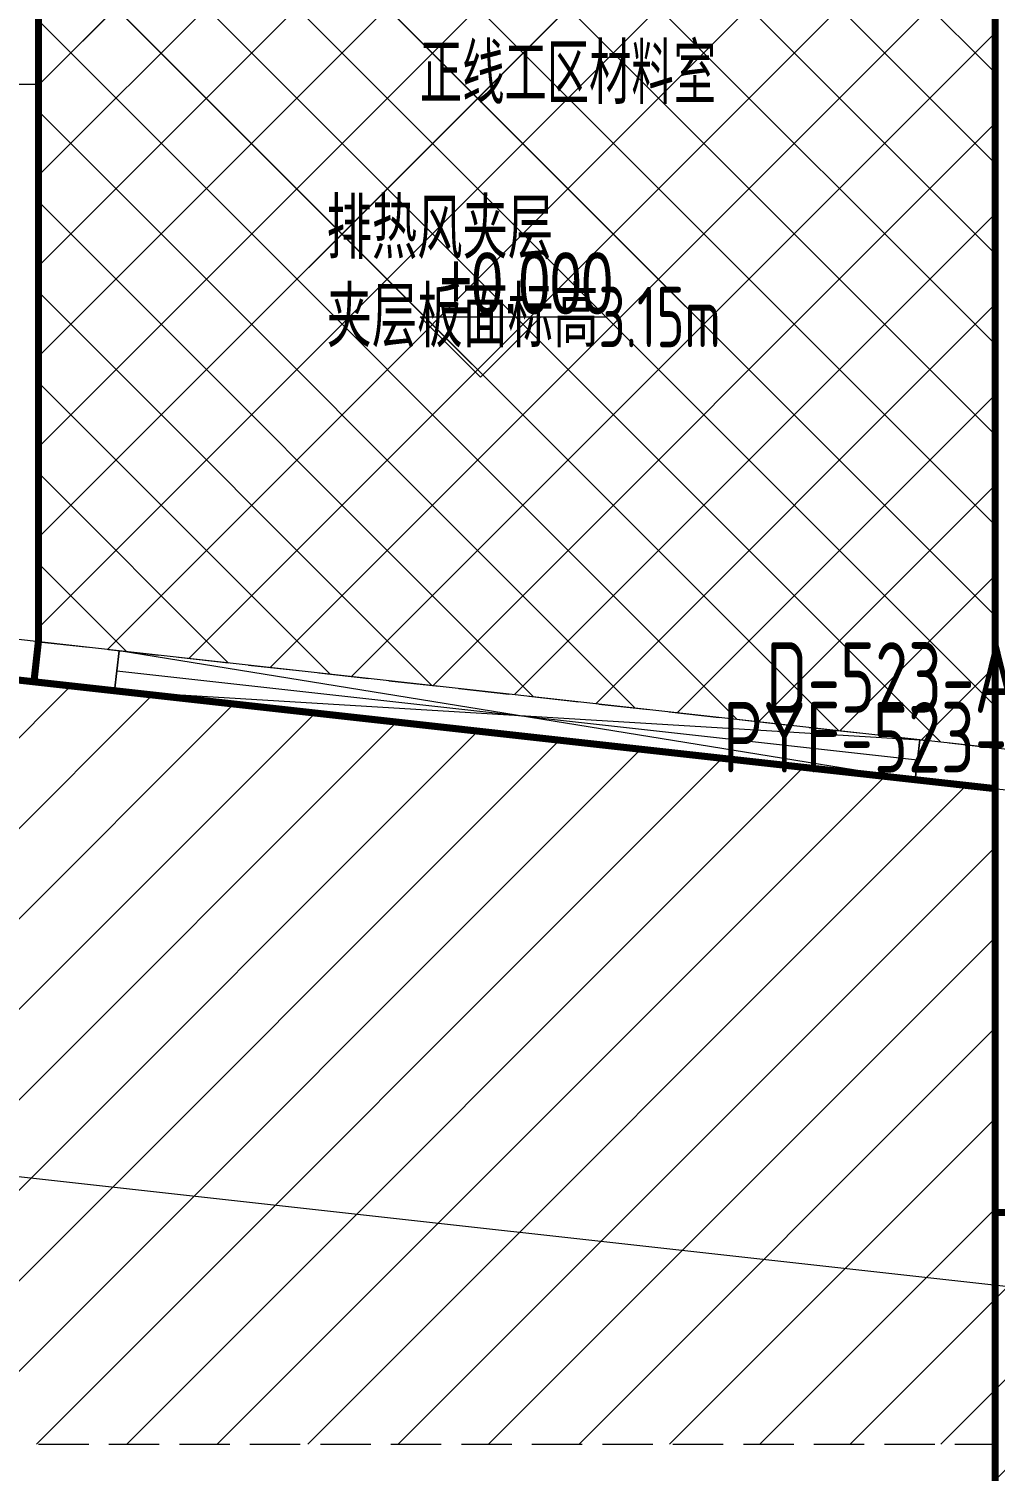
# Model space of a CAD drawing. Extents: x 4 to 13611208, y -605838 to 574722.
# Drawn here: x 13265950 to 13270747, y -16244 to -9085 of the extents above; entities that cross this region are included whole.
import ezdxf

# ---------------------------------------------------------------- set-up
doc = ezdxf.new("R2010")
doc.units = 0
doc.header["$LTSCALE"] = 1000
doc.header["$MEASUREMENT"] = 0
doc.linetypes.add('DASH', pattern=[0.35, 0.25, -0.1])
doc.layers.add('SDF-标注', color=7, linetype='Continuous')
doc.layers.add('SDF-风管', color=3, linetype='Continuous', lineweight=20)
doc.layers.add('建筑底图', color=8, linetype='Continuous', lineweight=13)
doc.styles.add('67', font='gbenor.shx', dxfattribs={"width": 0.7, "bigfont": 'hztxt.shx'})
doc.styles.add('C', font='HZTXT_E', dxfattribs={"width": 0.7, "bigfont": 'HZTXT'})
doc.styles.add('晓游', font='gbenor.shx', dxfattribs={"width": 0.8, "bigfont": 'hztxt.shx'})
pattern_1 = [(45, (793255.255710341, 9.353971108794212e-08), (-224.5064030267288, 224.5064030267288), [])]

# ---------------------------------------------------------------- blocks, each defined once
blk = doc.blocks.new('_FZH')
blk.add_lwpolyline([(-0.5, -0.5), (0.5, -0.5), (0.5000000000000001, 0.5), (-0.4999999999999999, 0.5)], close=True)
blk = doc.blocks.new('$DorLib2D$00000037')
at = {"linetype": 'DASH'}
blk.add_line((0.5, 3.108624468950438e-15), (-0.5, 3.108624468950438e-15), dxfattribs=at)

msp = doc.modelspace()

# ---------------------------------------------------------------- hatches: boundary and pattern name
at = {"layer": '建筑底图', "linetype": 'DASH'}
h = msp.add_hatch(dxfattribs=at)
h.set_pattern_fill('ANSI37', color=8, scale=200, style=0)
h.set_pattern_definition([(45, (793255.255710341, 9.353971108794212e-08), (-224.5064030267288, 224.5064030267288), []), (135, (793255.255710341, 9.353971108794212e-08), (-224.5064030267288, -224.5064030267288), [])])
h.paths.add_polyline_path([(13265997.36620496, -6682.492846272362), (13265997.36620496, -12127.28248505347), (13270747.36620436, -12655.06027677259), (13270747.36620436, -6200.927389650198)])
h = msp.add_hatch(dxfattribs=at)
h.set_pattern_fill('ANSI37', color=8, scale=200, style=0)
h.set_pattern_definition([(45, (793255.255710341, 9.354334906674922e-08), (-224.5064030267288, 224.5064030267288), []), (135, (793255.255710341, 9.354334906674922e-08), (-224.5064030267288, -224.5064030267288), [])])
h.paths.add_polyline_path([(13265997.36620496, -6682.49284627238), (13265997.36620496, -12127.28248505346), (13270747.36620436, -12655.06027677261), (13270747.36620436, -6200.927389650195)])
h = msp.add_hatch(dxfattribs=at)
h.set_pattern_fill('ANSI31', color=8, scale=200, style=0)
h.set_pattern_definition(pattern_1)
h.paths.add_polyline_path([(13265397.36620496, -16110.2594713716), (13265397.36620496, -12261.83163390885), (13270747.36620436, -12856.29105768696), (13270747.36621345, -16110.25940869848)])
h = msp.add_hatch(dxfattribs=at)
h.set_pattern_fill('ANSI31', color=8, scale=200, style=0)
h.set_pattern_definition(pattern_1)
h.paths.add_polyline_path([(13270747.36620684, -15210.25936180633), (13270747.36623295, -18768.54538255127), (13274397.36620496, -18810.25981072662), (13274397.36620496, -15210.25932000414)])
h = msp.add_hatch(dxfattribs=at)
h.set_pattern_fill('ANSI31', color=8, scale=200, style=0)
h.set_pattern_definition([(45, (793255.255710341, 9.354334906674922e-08), (-224.5064030267288, 224.5064030267288), [])])
h.paths.add_polyline_path([(13270747.36620684, -15210.25936180634), (13270747.36623295, -18768.54538255124), (13274397.36620496, -18810.25981072661), (13274397.36620496, -15210.25932000413)])

# ---------------------------------------------------------------- linework, layer by layer
at = {"layer": 'SDF-风管', "const_width": 35}
for points in [[(13270747.09488566, -2810.260509028332), (13239647.09488512, -2810.260509063199), (13239647.09504093, -16110.25977267441), (13270747.09489363, -16110.2594083501), (13270747.09489361, -2810.260509028332)], [(13270747.09489361, -5949.645881800388), (13256267.84008797, -7628.906829618028), (13256297.09488514, -11250.73545923212), (13270747.09517339, -12856.29108943464)], [(13265997.01681008, -6438.594060959702), (13265997.09488514, -12127.28248470736), (13265975.00857934, -12326.05923157773)]]:
    msp.add_lwpolyline(points, dxfattribs=at)
at = {"layer": 'SDF-风管', "const_width": 35, "elevation": 8250}
for points in [[(13455221.73746629, -14959.26421592967), (13455622.09488851, -14959.2642113411), (13455622.09489396, -18310.25724231912), (13310397.09490288, -18310.25894386589), (13310397.09490288, -18960.25894386589), (13270747.09491454, -18960.2594083501), (13270747.09491454, -14960.49925640738)], [(13270747.09491454, -14960.25696470728), (13271322.06677721, -14960.25695805627)]]:
    msp.add_lwpolyline(points, dxfattribs=at)
at = {"layer": '建筑底图', "color": 8}
for p, q in [((13270747.36620495, -9085.25981072998), (13270747.36620496, -12655.06027678526)), ((13265997.36620495, -9360.259810727437), (13265997.36620496, -12127.28248505359)), ((13268191.99985178, -10814.49999855459), (13267891.99985178, -10514.49999855459)), ((13267891.99985178, -10514.49999855459), (13268820.74985178, -10514.49999855459)), ((13268191.99985178, -10814.49999855459), (13268491.99985178, -10514.49999855459)), ((13266397.36620498, -12171.72693068192), (13265883.40935785, -12114.62061281886)), ((13266375.27989919, -12370.5036775539), (13266397.36620498, -12171.72693068192)), ((13265861.32305206, -12313.39735968924), (13266375.27989919, -12370.5036775539)), ((13270372.90114235, -12613.45304655907), (13270350.81483655, -12812.22979343105)), ((13270883.40935786, -12670.1761831211), (13270372.90114235, -12613.45304655907)), ((13270350.81483655, -12812.22979343105), (13270861.32305206, -12868.95292999148))]:
    msp.add_line(p, q, dxfattribs=at)
at = {"layer": '建筑底图', "color": 8, "linetype": 'ByBlock'}
for p, q in [((13270350.81483655, -12812.22979342926), (13266397.36620496, -12171.72693067725)), ((13266375.27989916, -12370.5036775496), (13270372.90114236, -12613.45304656099))]:
    msp.add_line(p, q, dxfattribs=at)
at = {"layer": '建筑底图', "color": 8, "linetype": 'DASH'}
for p, q in [((13270747.36617636, -12910.25978217), (13270747.36620704, -16110.25940869848)), ((13189347.36620898, -16110.26036226755), (13270747.36621345, -16110.25940869848))]:
    msp.add_line(p, q, dxfattribs=at)
msp.add_lwpolyline([(13265997.36620496, -6682.492846272362), (13265997.36620496, -12127.28248505347), (13270747.36620436, -12655.06027677259), (13270747.36620436, -6200.927389650198)], close=True, dxfattribs=at)
at = {"layer": '建筑底图', "color": 8, "ltscale": 0.1}
msp.add_lwpolyline([(13281897.39109013, -16560.25981072668), (13190997.39350293, -6460.259810726682)], dxfattribs=at)
at = {"layer": '建筑底图', "color": 8}
for points in [[(13266397.36620496, -12171.72693067725), (13266375.27989916, -12370.5036775496)], [(13270372.90114237, -12613.4530465405), (13270350.81483657, -12812.2297934129)]]:
    msp.add_lwpolyline(points, dxfattribs=at)
at = {"layer": '建筑底图', "color": 8, "linetype": 'ByBlock'}
msp.add_lwpolyline([(13266397.36620495, -12171.72693069634), (13266375.27989916, -12370.5036775496), (13270350.81483657, -12812.2297934129), (13270372.90114236, -12613.45304655808)], close=True, dxfattribs=at)

# ---------------------------------------------------------------- block references
at = {"layer": '建筑底图', "color": 8}
for name, p, xscale, yscale, zscale, rotation in [('_FZH', (13265397.36620496, -8960.259810728545), 800, 1200, 1200, 270), ('$DorLib2D$00000037', (13268374.09052077, -12491.9783620559), 4000, 4000, 4000, 173.6598080871687)]:
    msp.add_blockref(name, p, dxfattribs=dict(at, xscale=xscale, yscale=yscale, zscale=zscale, rotation=rotation))

# ---------------------------------------------------------------- texts
at = {"layer": 'SDF-标注', "ltscale": 0.5, "style": '67', "width": 0.75}
for s, p in [('排热风夹层', (13267427.91913574, -10226.95531186147)), ('夹层板面标高3.15m', (13267427.91913574, -10665.68577365566))]:
    msp.add_text(s, height=300, dxfattribs=at).set_placement(p)
at = {"layer": 'SDF-标注', "style": '晓游', "width": 0.8}
for s, p in [('D-523-A1a', (13269609.96342522, -12479.83378702703, 8475)), ('PYF-523-A1a', (13269396.63311247, -12776.3267237766, 8474.28659101353))]:
    msp.add_text(s, height=350, dxfattribs=at).set_placement(p)
at = {"layer": '建筑底图', "color": 8, "style": 'C', "width": 0.7}
for s, p in [('正线工区材料室', (13267891.35709076, -9458.520202795498)), ('%%P0.000', (13267992.74985178, -10497.99999855459))]:
    msp.add_text(s, height=300, dxfattribs=at).set_placement(p)

doc.saveas('drawing.dxf')
